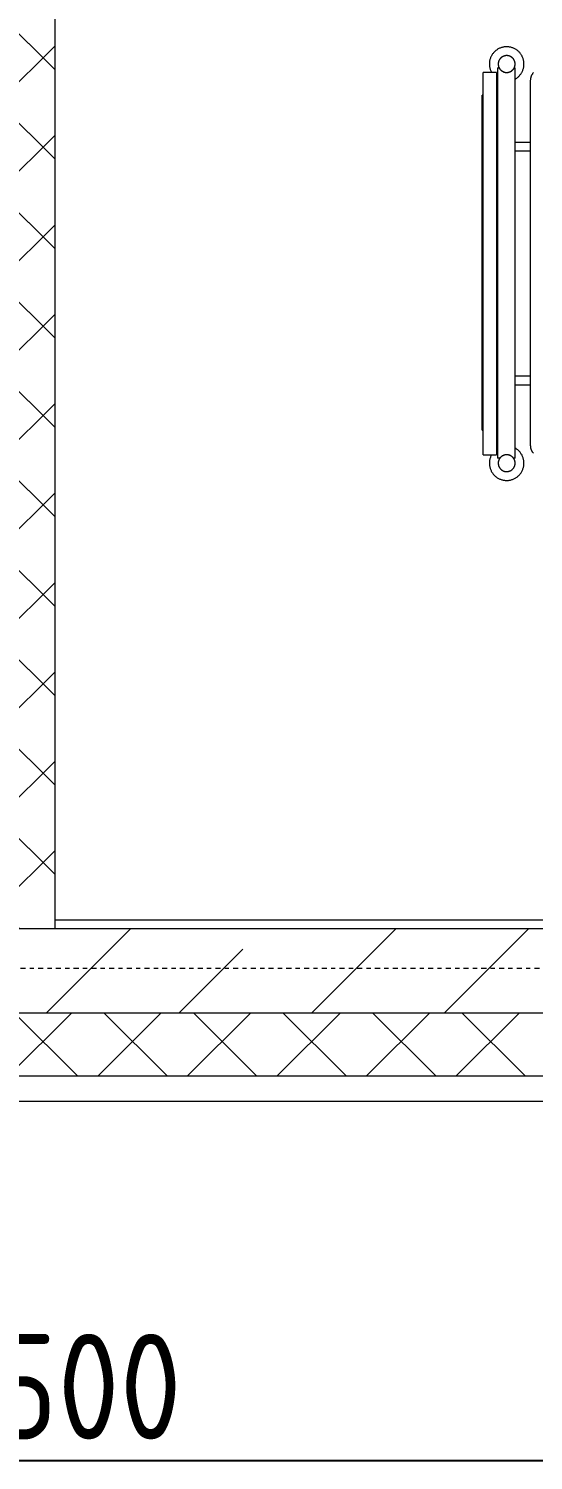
# Model space of a CAD drawing. Header units: millimetres. Extents: x -174154 to -170572, y -111302 to -109817.
# Drawn here: x -170882.79 to -170870.83, y -110945.43 to -110911.47 of the extents above; entities that cross this region are included whole.
import ezdxf

# ---------------------------------------------------------------- set-up
doc = ezdxf.new("R2010")
doc.units = ezdxf.units.MM
doc.linetypes.add('ACAD_ISO02W100', pattern=[15, 12, -3])
doc.linetypes.add('ADSK_Линия сетки', pattern=[21, 12, -3, 3, -3])
doc.layers.get('Defpoints').update_dxf_attribs({"color": 70})
for name, color, linetype, lineweight in [('!Подложка', 252, 'ACAD_ISO02W100', 25), ('Оси', 7, 'Continuous', 9), ('Размеры', 7, 'Continuous', 9), ('Специальное оборудование', 7, 'Continuous', 18), ('Стены разрез', 7, 'Continuous', 40), ('Стены штриховка', 7, 'Continuous', 18)]:
    doc.layers.add(name, color=color, linetype=linetype, lineweight=lineweight)
doc.styles.add('GOST Common', font='GOST Common.ttf', dxfattribs={"width": 0.9, "height": 250})
doc.dimstyles.new('ADSK_Проверочный', dxfattribs={"dimscale": 304.8, "dimtxt": 251.4287490705518, "dimasz": 0.4639107611548557, "dimexe": 0.4921259842519685, "dimexo": 0.4921259842519685, "dimgap": 0.1640419947506562, "dimtad": 1, "dimdec": 0, "dimdsep": 46, "dimtxsty": 'GOST Common', "dimblk1": 'OBLIQUE', "dimblk2": 'OBLIQUE', "dimsah": 1, "dimcen": 0.09, "dimazin": 0, "dimtfac": 1, "dimtdec": 4, "dimtix": 1, "dimtmove": 0, "dimatfit": 3, "dimfxl": 1, "dimtvp": 1, "dimtolj": 1, "dimtzin": 0, "dimarcsym": 2})
pattern_1 = [(45, (30280.00000000015, 12304.99999999978), (-106.0660171779821, 106.0660171779821), []), (135, (30280.00000000015, 12304.99999999978), (-106.0660171779821, -106.0660171779821), [])]

# ---------------------------------------------------------------- blocks, each defined once
blk = doc.blocks.new('Medical_All_ARJO_Enterprise-8000_Patient-Bed - Citadel-V1-В_АР_ПЭ_03 Этаж')
at = {"layer": 'Специальное оборудование'}
for p, q in [((-1222.852240821365, 453.4375190734741), (-1254.852240821362, 453.4375190734828)), ((-1254.852240821338, 387.2318785146137), (-1254.852240821338, 453.4375190734858)), ((-1222.852240821338, 453.4375190734858), (-1222.852240821338, 387.231878514614)), ((-1220.693965882718, 464.4726514816212), (-1220.693965882714, -461.4300522533547)), ((-1220.693965882691, 464.4726514816284), (-1216.684868080073, 464.4726514816284)), ((-1180.928429325434, 464.4726514816284), (-1178.871644628502, 464.4726514816284)), ((-1178.871644628527, -461.4300522533547), (-1178.871644628527, 464.4726514816212)), ((-1222.320969060478, 439.850644373088), (-1220.959044118314, 438.9371882602376)), ((-1142.75897634957, 434.4726549386943), (-1142.75897634957, -431.5273510217726)), ((-1254.852240821362, 399.634945024763), (-1256.852240821361, 399.634945024763)), ((-1256.852240821338, 384.6349450247641), (-1256.852240821338, 399.6349450247642)), ((-1256.852240821338, 399.6349450247642), (-1256.852240821338, 395.2415467425625)), ((-1256.852240821339, -380.365054975236), (-1256.852240821338, 384.6349450247642)), ((-1254.852240821339, -387.2318785145262), (-1254.852240821338, 387.2318785146114)), ((-1222.852240821338, 387.2318785146575), (-1222.852240821339, -387.2318785144801)), ((-1142.520457133597, 287.2392910622868), (-1178.871644628527, 287.2392910622868)), ((-1178.871644628527, 267.2392910623), (-1142.520457133597, 267.2392910623)), ((-1142.387793016481, -267.2392910623), (-1178.871644628527, -267.2392910623)), ((-1178.871644628527, -287.2392910623041), (-1142.403943200145, -287.2392910623041)), ((-1256.852240821339, -395.3650549752359), (-1256.852240821339, -380.365054975236)), ((-1256.852240821339, -390.9716566930341), (-1256.852240821339, -395.3650549752359)), ((-1256.852240821361, -395.3650549752468), (-1254.852240821362, -395.3650549752468)), ((-1254.852240821339, -453.437519073486), (-1254.852240821339, -387.231878514524)), ((-1222.852240821339, -387.2318785145235), (-1222.852240821339, -453.4375190734861)), ((-1221.590314598927, -439.3507767617725), (-1222.852240821365, -440.2312658435763)), ((-1254.852240821362, -453.4375190734914), (-1222.852240821365, -453.4375190734914)), ((-1214.801036333184, -461.4300522533539), (-1220.693965882691, -461.4300522533539)), ((-1178.871644628502, -461.4300522533539), (-1182.812261072323, -461.4300522533539))]:
    blk.add_line(p, q, dxfattribs=at)
at = {"layer": 'Специальное оборудование', "flags": 128}
for points in [[(-1157.806647083421, 473.4374999999952), (-1157.839442711618, 475.0770627664009), (-1157.937777130193, 476.7140025821415), (-1158.101493025059, 478.3457006927054), (-1158.330328485705, 479.9695467291742), (-1158.623917424208, 481.5829428843125), (-1158.981790160903, 483.183308068439), (-1159.403374175746, 484.7680820386499), (-1159.887995024248, 486.3347294946556), (-1160.43487741643, 487.8807441347332), (-1161.043146457133, 489.4036526652627), (-1161.711829045644, 490.901018757446), (-1162.439855432463, 492.3704469449784), (-1163.226060930686, 493.8095864562117), (-1164.069187779218, 495.2161349749343), (-1164.967887154967, 496.5878423235486), (-1165.920721330643, 497.9225140629291), (-1166.926165974822, 499.2180150029903), (-1167.982612590559, 500.4722726186046), (-1169.088371088632, 501.6832803651332), (-1170.241672491327, 502.8491008885381), (-1171.44067176242, 503.9678691246435), (-1172.683450758862, 505.0377952829453), (-1173.968021299358, 506.0571677098507), (-1175.292328345071, 507.0243556268939), (-1176.65425328724, 507.9378117397615), (-1178.051617336482, 508.7960747135106), (-1179.482185008407, 509.5977715104867), (-1180.943667699908, 510.3416195868123), (-1182.433727350447, 511.0264289442722), (-1183.949980182444, 511.6511040339597), (-1185.490000514823, 512.2146455089877), (-1187.051324643572, 512.7161518232253), (-1188.631454783146, 513.154820673538), (-1190.227863062395, 513.5299502833578), (-1191.837995568629, 513.8409405253221), (-1193.459276433307, 514.0872938813781), (-1195.089111952907, 514.2686162387247), (-1196.724894738275, 514.3846175202583), (-1198.364007885904, 514.4351121486889), (-1200.003829164413, 514.4200193433672), (-1201.641735209568, 514.3393632495626), (-1203.275105721099, 514.1932728998331), (-1204.901327654618, 513.981982007555), (-1206.517799401948, 513.7058285930984), (-1208.121934953115, 513.3652544430009), (-1209.711168033433, 512.9608044032793), (-1211.282956209, 512.4931255076872), (-1212.834784954024, 511.9629659427102), (-1214.364171673556, 511.3711738505566), (-1215.8686696751, 510.7186959723244), (-1217.345872082786, 510.006576133434), (-1218.793415687893, 509.2359535737174), (-1220.208984729436, 508.4080611248834), (-1221.590314598927, 507.5242232382267), (-1222.935195463238, 506.585853865838), (-1224.241475799884, 505.5944541985468), (-1225.507065838979, 504.5516102643126), (-1226.729940906441, 503.4589903909803), (-1227.908144663029, 502.3183425372645), (-1229.03979223407, 501.1314914964134), (-1230.123073224855, 499.900335976895), (-1231.156254616882, 498.6268455649197), (-1232.137683540326, 497.3130575734789), (-1233.065789918277, 495.9610737831058), (-1233.939088978508, 494.5730570794514), (-1234.756183628821, 493.1512279931514), (-1235.515766692075, 491.6978611474336), (-1236.216622997408, 490.2152816192158), (-1236.857631324237, 488.7058612194663), (-1237.437766195985, 487.1720146988545), (-1237.956099520602, 485.6161958845925), (-1238.411802075356, 484.0408937548942), (-1238.804144833361, 482.4486284571341), (-1239.132500129901, 480.8419472761084), (-1239.396342666542, 479.2234205589799), (-1239.595250351518, 477.5956376032076), (-1239.728904974963, 475.9612025142941), (-1239.797092717984, 474.3227300397352), (-1239.806650322132, 473.4374999999952)], [(-1178.806667776262, 473.4374999999952), (-1178.822665627784, 474.2372859209926), (-1178.870633589208, 475.0357923551329), (-1178.950494922022, 475.8317418624464), (-1179.06212186513, 476.6238610935243), (-1179.205335839237, 477.4108828265824), (-1179.37990773254, 478.1915479947269), (-1179.585558267241, 478.9646077002174), (-1179.821958446357, 479.7288252124341), (-1180.088730080034, 480.4829779463983), (-1180.385446390563, 481.2258594186027), (-1180.711632695147, 481.9562811771581), (-1181.066767165278, 482.6730747030906), (-1181.450281661559, 483.3750932796304), (-1181.861562642614, 484.0612138268405), (-1182.299952146611, 484.7303386981964), (-1182.764748843852, 485.381397436642), (-1183.255209158782, 486.0133484870959), (-1183.770548459517, 486.6251808626638), (-1184.309942313109, 487.2159157620779), (-1184.872527804456, 487.7846081355054), (-1185.457404916796, 488.3303481964737), (-1186.0636379715, 488.8522628773043), (-1186.690257125012, 489.3495172258299), (-1187.336259920356, 489.8213157411753), (-1188.000612890861, 490.2669036463695), (-1188.682253213506, 490.6855680958114), (-1189.380090409178, 491.076639315685), (-1190.09300808723, 491.4394916754782), (-1190.819865731451, 491.7735446888028), (-1191.559500524668, 492.0782639421139), (-1192.310729208996, 492.3531619495942), (-1193.0723499788, 492.5977989330784), (-1193.843144403299, 492.8117835255873), (-1194.621879375859, 492.9947733974158), (-1195.407309086639, 493.1464758038041), (-1196.198177015647, 493.2666480532641), (-1196.993217942915, 493.3550978958353), (-1197.791159972552, 493.4116838306279), (-1198.590726567532, 493.4363153322194), (-1199.390638591867, 493.4289529954735), (-1200.189616356955, 493.3896085985455), (-1200.986381668819, 493.318345084092), (-1201.779659872917, 493.2152764585216), (-1202.568181893355, 493.0805676096395), (-1203.350686263105, 492.9144340428874), (-1204.125921142099, 492.7171415365324), (-1204.89264631991, 492.4890057164816), (-1205.649635199809, 492.2303915513886), (-1206.395676761072, 491.9417127687544), (-1207.12957749635, 491.6234311930355), (-1207.850163321021, 491.2760560068775), (-1208.556281451482, 490.9001429364523), (-1209.246802249357, 490.496293362511), (-1209.92062102867, 490.0651533581914), (-1210.576659823119, 489.6074126555382), (-1211.213869110574, 489.1238035420442), (-1211.83122949211, 488.6150996891181), (-1212.427753322812, 488.0821149144015), (-1213.002486291804, 487.5257018798254), (-1213.554508948934, 486.9467507275786), (-1214.082938175714, 486.3461876559899), (-1214.586928598105, 485.7249734378541), (-1215.065673938949, 485.0841018834021), (-1215.518408307814, 484.4245982504175), (-1215.9444074263, 483.7475176040226), (-1216.342989786687, 483.0539431288086), (-1216.713517742233, 482.3449843959885), (-1217.055398527238, 481.6217755883011), (-1217.368085205385, 480.8854736855492), (-1217.651077544686, 480.1372566137209), (-1217.903922817775, 479.3783213605226), (-1218.126216526145, 478.6098820604461), (-1218.317603047286, 477.8331680524599), (-1218.477776203589, 477.0494219132801), (-1218.606479752181, 476.2598974695463), (-1218.703507794827, 475.4658577919366), (-1218.768705107365, 474.6685731745547), (-1218.801967387999, 473.8693191026997), (-1218.806629629296, 473.4374999999952)], [(-1239.806650322132, 473.4374999999952), (-1239.773854693935, 471.7979372335896), (-1239.675520275361, 470.160997417849), (-1239.511804380494, 468.5292993072937), (-1239.282968919848, 466.9054532708163), (-1238.989379981345, 465.2920571156866), (-1238.631507244651, 463.6916919315602), (-1238.209923229807, 462.1069179613493), (-1237.725302381305, 460.5402705053435), (-1237.178419989123, 458.9942558652573), (-1236.57015094842, 457.4713473347365), (-1235.901468359906, 455.9739812425445), (-1235.173441973086, 454.5045530550121)], [(-1218.806629629296, 473.4374999999952), (-1218.79063177777, 472.6377140789979), (-1218.742663816345, 471.8392076448663), (-1218.662802483535, 471.0432581375441), (-1218.551175540427, 470.2511389064662), (-1218.407961566317, 469.4641171734168), (-1218.233389673017, 468.6834520052722), (-1218.027739138317, 467.9103922997818), (-1217.791338959196, 467.1461747875564), (-1217.524567325524, 466.3920220535923), (-1217.227851014994, 465.6491405813878), (-1216.901664710411, 464.9187188228237), (-1216.546530240275, 464.2019252969086), (-1216.163015743995, 463.4999067203514), (-1215.751734762935, 462.81378617315), (-1215.313345258942, 462.1446613017941), (-1214.848548561701, 461.4936025633485), (-1214.358088246776, 460.8616515129033), (-1213.842748946041, 460.2498191373354), (-1213.303355092449, 459.6590842379213), (-1212.740769601097, 459.0903918644938), (-1212.155892488762, 458.5446518035168), (-1211.549659434058, 458.0227371226948), (-1210.923040280545, 457.5254827741692), (-1210.277037485202, 457.0536842588151), (-1209.612684514693, 456.6080963536296), (-1208.931044192052, 456.1894319041877), (-1208.23320699638, 455.7983606843141), (-1207.520289318328, 455.435508324521), (-1206.793431674107, 455.1014553111964), (-1206.053796880885, 454.7967360578853), (-1205.302568196553, 454.5218380504049), (-1204.540947426758, 454.2772010669121), (-1203.770153002254, 454.0632164744032), (-1202.991418029694, 453.8802266025833), (-1202.205988318919, 453.7285241961951), (-1201.415120389906, 453.6083519467264), (-1200.620079462643, 453.5199021041638), (-1199.822137433006, 453.4633161693713), (-1199.022570838026, 453.4386846677711), (-1198.222658813691, 453.446047004517), (-1197.423681048595, 453.485391401445), (-1196.626915736739, 453.5566549159071), (-1195.833637532637, 453.6597235414775), (-1195.045115512203, 453.7944323903509), (-1194.262611142453, 453.9605659571031), (-1193.487376263459, 454.1578584634581), (-1192.720651085644, 454.3859942835175), (-1191.963662205744, 454.6446084486105), (-1191.217620644481, 454.9332872312447), (-1190.483719909204, 455.251568806955), (-1189.763134084537, 455.598943993113), (-1189.057015954075, 455.9748570635382), (-1188.366495156196, 456.3787066374882), (-1187.692676376887, 456.8098466417991), (-1187.036637582439, 457.2675873444523), (-1186.399428294979, 457.7511964579462), (-1185.782067913448, 458.2599003108811), (-1185.185544082746, 458.7928850855977), (-1184.610811113754, 459.3492981201564), (-1184.05878845662, 459.9282492724119), (-1183.530359229844, 460.5288123440006), (-1183.026368807449, 461.1500265621451), (-1182.547623466609, 461.7908981165884), (-1182.094889097739, 462.450401749573), (-1181.668889979258, 463.1274823959765), (-1181.270307618866, 463.8210568711819), (-1180.899779663325, 464.530015604002), (-1180.55789887832, 465.2532244116981), (-1180.245212200173, 465.9895263144413), (-1179.962219860867, 466.7377433862696), (-1179.709374587783, 467.4966786394766), (-1179.487080879408, 468.2651179395444), (-1179.295694358271, 469.0418319475306), (-1179.135521201964, 469.8255780867104), (-1179.006817653376, 470.6151025304529), (-1178.909789610731, 471.4091422080538), (-1178.844592298193, 472.2064268254445), (-1178.811330017559, 473.0056808972908), (-1178.806667776262, 473.4374999999952)], [(-1178.819881717661, 437.6390464262731), (-1177.404312676117, 438.4669388751157), (-1176.022982806627, 439.3507767617725), (-1174.678101942316, 440.2891461341525), (-1173.37182160567, 441.2805458014437), (-1172.106231566574, 442.3233897356779), (-1170.883356499112, 443.4160096090102), (-1169.705152742525, 444.556657462726), (-1168.573505171483, 445.7435085035858), (-1167.490224180699, 446.9746640230954), (-1166.457042788672, 448.2481544350708), (-1165.475613865223, 449.5619424265115), (-1164.547507487277, 450.9139262168846), (-1163.674208427045, 452.3019429205391), (-1162.857113776733, 453.7237720068391), (-1162.097530713478, 455.1771388525569), (-1161.396674408145, 456.6597183807833), (-1160.755666081316, 458.1691387805242), (-1160.175531209569, 459.702985301136), (-1159.657197884951, 461.258804115398), (-1159.201495330193, 462.8341062450877), (-1158.809152572192, 464.4263715428564), (-1158.480797275653, 466.0330527238821), (-1158.216954739008, 467.6515794410192), (-1158.018047054036, 469.2793623967829), (-1157.88439243059, 470.9137974856964), (-1157.816204687569, 472.552269960264), (-1157.806647083421, 473.4374999999952)], [(-1135.19629769952, 453.1143761521267), (-1135.926414378268, 452.3319000883805), (-1136.624656344748, 451.5208530421693), (-1137.289906560751, 450.6825325157425), (-1137.92110076785, 449.8182796431147), (-1138.517229189966, 448.9294770445175), (-1139.077338148786, 448.0175466145167), (-1139.600531589459, 447.0839472472558), (-1140.08597251409, 446.1301725025563), (-1140.532884320755, 445.1577482165671), (-1140.940552045895, 444.1682300606963), (-1141.308323508123, 443.1632010529137), (-1141.635610351552, 442.1442690252284), (-1141.921888987036, 441.1130640515321), (-1142.166701429846, 440.0712358397954), (-1142.369656032289, 439.020451092913), (-1142.530428110295, 437.9623908423382), (-1142.648760462836, 436.8987477587515), (-1142.724463783393, 435.8312234441921), (-1142.757416962801, 434.7615257098329), (-1142.75897634957, 434.4726549386943)], [(-1157.806647083421, -473.4375000000126), (-1157.839442711618, -471.7979372335983), (-1157.937777130193, -470.1609974178577), (-1158.101493025059, -468.5292993073111), (-1158.330328485705, -466.9054532708336), (-1158.623917424208, -465.2920571156866), (-1158.981790160903, -463.6916919315688), (-1159.403374175746, -462.1069179613665), (-1159.887995024248, -460.5402705053522), (-1160.43487741643, -458.9942558652747), (-1161.043146457133, -457.4713473347538), (-1161.711829045648, -455.9739812425532), (-1162.439855432463, -454.5045530550207), (-1163.226060930686, -453.0654135437874), (-1164.069187779218, -451.6588650250649), (-1164.967887154967, -450.2871576764505), (-1165.920721330643, -448.9524859370787), (-1166.926165974822, -447.6569849970175), (-1167.982612590559, -446.4027273813945), (-1169.088371088632, -445.191719634866), (-1170.241672491327, -444.0258991114783), (-1171.440671762424, -442.9071308753643), (-1172.683450758862, -441.8372047170539), (-1173.968021299358, -440.8178322901571), (-1175.292328345071, -439.8506443731053), (-1176.65425328724, -438.9371882602463), (-1178.051617336482, -438.0789252864972)], [(-1142.75897634957, -431.5273510217726), (-1142.737573672626, -432.5973421807678), (-1142.673399881503, -433.6656215821716), (-1142.566557640581, -434.7304802068078), (-1142.417217874654, -435.7902145080506), (-1142.225619495492, -436.8431291370808), (-1141.99206901963, -437.8875396550957), (-1141.716940078, -438.9217752280712), (-1141.400672818219, -439.9441812997025), (-1141.043773200443, -440.9531222383907), (-1140.646812187923, -441.9469839538478), (-1140.210424833597, -442.9241764793543), (-1139.735309264141, -443.8831365153183), (-1139.222225563114, -444.8223299302653), (-1138.671994554991, -445.7402542150576), (-1138.085496492002, -446.6354408866595), (-1137.463669645929, -447.5064578373785), (-1136.807508807092, -448.3519116258836), (-1136.118063692848, -449.170449706464), (-1135.396437268311, -449.9607625928149)], [(-1234.756183628821, -453.7237720068478), (-1235.515766692075, -455.1771388525742), (-1236.216622997408, -456.659718380792), (-1236.857631324237, -458.1691387805329), (-1237.437766195985, -459.7029853011447), (-1237.956099520607, -461.2588041154153), (-1238.411802075356, -462.834106245105), (-1238.804144833361, -464.4263715428737), (-1239.132500129901, -466.0330527238908), (-1239.396342666546, -467.6515794410279), (-1239.595250351518, -469.2793623967915), (-1239.728904974963, -470.9137974857051), (-1239.797092717984, -472.5522699602813), (-1239.806650322132, -473.4375000000126)], [(-1239.806650322132, -473.4375000000126), (-1239.773854693935, -475.0770627664095), (-1239.675520275361, -476.7140025821501), (-1239.511804380494, -478.3457006927054), (-1239.282968919848, -479.9695467291829), (-1238.989379981345, -481.5829428843211), (-1238.631507244651, -483.1833080684477), (-1238.209923229807, -484.7680820386499), (-1237.725302381305, -486.3347294946556), (-1237.178419989123, -487.8807441347418), (-1236.57015094842, -489.4036526652714), (-1235.901468359906, -490.9010187574633), (-1235.173441973086, -492.3704469449957), (-1234.387236474867, -493.8095864562291), (-1233.544109626336, -495.2161349749429), (-1232.645410250586, -496.587842323566), (-1231.69257607491, -497.9225140629291), (-1230.687131430732, -499.218015002999), (-1229.630684814995, -500.4722726186133), (-1228.524926316921, -501.6832803651505), (-1227.371624914226, -502.8491008885381), (-1226.17262564313, -503.9678691246522), (-1224.929846646691, -505.0377952829626), (-1223.645276106195, -506.0571677098507), (-1222.320969060478, -507.0243556269112), (-1220.959044118314, -507.9378117397702), (-1219.561680069068, -508.7960747135193), (-1218.131112397147, -509.5977715104867), (-1216.669629705645, -510.3416195868209), (-1215.179570055106, -511.0264289442722), (-1213.66331722311, -511.6511040339684), (-1212.123296890726, -512.2146455089963), (-1210.561972761982, -512.7161518232253), (-1208.981842622408, -513.1548206735466), (-1207.385434343158, -513.5299502833665), (-1205.775301836925, -513.8409405253308), (-1204.154020972246, -514.0872938813953), (-1202.524185452642, -514.2686162387421), (-1200.888402667274, -514.3846175202669), (-1199.249289519645, -514.4351121486975), (-1197.609468241141, -514.4200193433672), (-1195.971562195986, -514.3393632495712), (-1194.338191684454, -514.1932728998331), (-1192.711969750935, -513.9819820075636), (-1191.095498003605, -513.7058285931071), (-1189.491362452438, -513.3652544430183), (-1187.90212937212, -512.9608044032881), (-1186.330341196553, -512.4931255076958), (-1184.778512451529, -511.9629659427275), (-1183.249125731993, -511.3711738505652), (-1181.744627730454, -510.7186959723417), (-1180.267425322763, -510.0065761334513), (-1178.819881717661, -509.2359535737261), (-1177.404312676117, -508.4080611248834), (-1176.022982806627, -507.524223238244), (-1174.678101942316, -506.5858538658553), (-1173.37182160567, -505.5944541985555), (-1172.106231566574, -504.5516102643213), (-1170.883356499112, -503.458990390989), (-1169.705152742525, -502.3183425372731), (-1168.573505171483, -501.1314914964221), (-1167.490224180699, -499.9003359769037), (-1166.457042788672, -498.6268455649371), (-1165.475613865223, -497.3130575734963), (-1164.547507487277, -495.9610737831145), (-1163.674208427045, -494.57305707946), (-1162.857113776733, -493.1512279931687), (-1162.097530713478, -491.6978611474423), (-1161.396674408145, -490.2152816192158), (-1160.755666081316, -488.7058612194836), (-1160.175531209569, -487.1720146988632), (-1159.657197884951, -485.6161958846012), (-1159.201495330193, -484.0408937549115), (-1158.809152572192, -482.4486284571428), (-1158.480797275653, -480.8419472761171), (-1158.216954739008, -479.2234205589886), (-1158.018047054036, -477.5956376032163), (-1157.88439243059, -475.9612025143114), (-1157.816204687569, -474.3227300397352), (-1157.806647083421, -473.4375000000126)], [(-1178.806667776262, -473.4375000000126), (-1178.822665627788, -472.6377140790152), (-1178.870633589208, -471.8392076448749), (-1178.950494922022, -471.0432581375528), (-1179.06212186513, -470.2511389064749), (-1179.205335839237, -469.4641171734254), (-1179.379907732536, -468.6834520052896), (-1179.585558267241, -467.9103922997905), (-1179.821958446357, -467.1461747875651), (-1180.088730080034, -466.392022053601), (-1180.385446390563, -465.649140581405), (-1180.711632695147, -464.918718822841), (-1181.066767165278, -464.2019252969086), (-1181.450281661563, -463.4999067203687), (-1181.861562642614, -462.8137861731586), (-1182.299952146611, -462.1446613018027), (-1182.764748843852, -461.4936025633572), (-1183.255209158782, -460.8616515129119), (-1183.770548459517, -460.249819137344), (-1184.309942313109, -459.6590842379299), (-1184.872527804456, -459.0903918644938), (-1185.457404916796, -458.5446518035255), (-1186.0636379715, -458.0227371227122), (-1186.690257125012, -457.5254827741692), (-1187.336259920356, -457.0536842588238), (-1188.000612890861, -456.6080963536296), (-1188.682253213506, -456.1894319041877), (-1189.380090409178, -455.7983606843141), (-1190.093008087226, -455.4355083245296), (-1190.819865731451, -455.1014553111964), (-1191.559500524668, -454.7967360579026), (-1192.310729208996, -454.5218380504136), (-1193.072349978795, -454.2772010669208), (-1193.843144403299, -454.0632164744119), (-1194.621879375859, -453.8802266025833), (-1195.407309086639, -453.7285241961951), (-1196.198177015647, -453.6083519467351), (-1196.993217942915, -453.5199021041725), (-1197.791159972552, -453.4633161693799), (-1198.590726567532, -453.4386846677798), (-1199.390638591867, -453.4460470045343), (-1200.189616356955, -453.4853914014537), (-1200.986381668819, -453.5566549159158), (-1201.779659872917, -453.6597235414862), (-1202.568181893355, -453.7944323903596), (-1203.350686263105, -453.9605659571117), (-1204.125921142099, -454.1578584634754), (-1204.89264631991, -454.3859942835175), (-1205.649635199809, -454.6446084486192), (-1206.395676761077, -454.9332872312534), (-1207.12957749635, -455.2515688069636), (-1207.850163321021, -455.5989439931303), (-1208.556281451482, -455.9748570635468), (-1209.246802249357, -456.3787066374968), (-1209.92062102867, -456.8098466418077), (-1210.576659823119, -457.2675873444609), (-1211.21386911057, -457.7511964579549), (-1211.83122949211, -458.2599003108811), (-1212.427753322812, -458.792885085615), (-1213.002486291804, -459.3492981201737), (-1213.554508948934, -459.9282492724205), (-1214.082938175714, -460.5288123440093), (-1214.586928598105, -461.1500265621451), (-1215.065673938949, -461.7908981165971), (-1215.518408307814, -462.4504017495902), (-1215.9444074263, -463.1274823959852), (-1216.342989786687, -463.8210568711992), (-1216.713517742233, -464.5300156040192), (-1217.055398527238, -465.2532244117154), (-1217.368085205385, -465.9895263144586), (-1217.651077544686, -466.7377433862783), (-1217.903922817775, -467.4966786394853), (-1218.126216526145, -468.2651179395617), (-1218.317603047286, -469.0418319475478), (-1218.477776203589, -469.8255780867191), (-1218.606479752181, -470.6151025304529), (-1218.703507794827, -471.4091422080712), (-1218.768705107365, -472.2064268254531), (-1218.801967387999, -473.0056808972995), (-1218.806629629296, -473.4375000000126)], [(-1218.806629629296, -473.4375000000126), (-1218.79063177777, -474.2372859210013), (-1218.742663816345, -475.0357923551416), (-1218.662802483535, -475.831741862455), (-1218.551175540423, -476.6238610935416), (-1218.407961566317, -477.4108828265911), (-1218.233389673017, -478.1915479947269), (-1218.027739138317, -478.9646077002174), (-1217.791338959196, -479.7288252124514), (-1217.524567325524, -480.4829779464155), (-1217.227851014994, -481.2258594186114), (-1216.901664710411, -481.9562811771755), (-1216.54653024028, -482.6730747030992), (-1216.163015743995, -483.3750932796478), (-1215.751734762935, -484.0612138268492), (-1215.313345258942, -484.7303386982138), (-1214.848548561701, -485.3813974366506), (-1214.358088246776, -486.0133484871046), (-1213.842748946041, -486.6251808626725), (-1213.303355092449, -487.2159157620779), (-1212.740769601093, -487.7846081355227), (-1212.155892488762, -488.3303481964823), (-1211.549659434058, -488.852262877313), (-1210.923040280545, -489.3495172258386), (-1210.277037485202, -489.8213157411927), (-1209.612684514693, -490.2669036463869), (-1208.931044192052, -490.6855680958201), (-1208.23320699638, -491.0766393157024), (-1207.520289318328, -491.4394916754782), (-1206.793431674107, -491.7735446888114), (-1206.053796880885, -492.0782639421139), (-1205.302568196553, -492.3531619496029), (-1204.540947426758, -492.5977989330871), (-1203.770153002258, -492.8117835255959), (-1202.991418029694, -492.9947733974332), (-1202.205988318919, -493.1464758038214), (-1201.415120389906, -493.2666480532727), (-1200.620079462643, -493.355097895844), (-1199.822137433006, -493.4116838306365), (-1199.022570838026, -493.436315332228), (-1198.222658813691, -493.4289529954822), (-1197.423681048599, -493.3896085985628), (-1196.626915736739, -493.3183450841007), (-1195.833637532637, -493.2152764585216), (-1195.045115512203, -493.0805676096568), (-1194.262611142453, -492.9144340429048), (-1193.487376263459, -492.7171415365411), (-1192.720651085648, -492.4890057164903), (-1191.963662205744, -492.2303915513973), (-1191.217620644481, -491.9417127687631), (-1190.483719909204, -491.6234311930529), (-1189.763134084537, -491.2760560068862), (-1189.057015954075, -490.9001429364696), (-1188.366495156196, -490.4962933625197), (-1187.692676376887, -490.0651533582001), (-1187.036637582439, -489.6074126555555), (-1186.399428294983, -489.1238035420616), (-1185.782067913448, -488.6150996891267), (-1185.185544082746, -488.0821149144015), (-1184.610811113754, -487.5257018798428), (-1184.05878845662, -486.9467507275959), (-1183.530359229844, -486.3461876559985), (-1183.026368807449, -485.7249734378628), (-1182.547623466609, -485.0841018834108), (-1182.094889097739, -484.4245982504262), (-1181.668889979258, -483.7475176040313), (-1181.270307618866, -483.0539431288173), (-1180.899779663325, -482.3449843959972), (-1180.55789887832, -481.6217755883097), (-1180.245212200173, -480.8854736855579), (-1179.962219860867, -480.1372566137382), (-1179.709374587783, -479.3783213605312), (-1179.487080879408, -478.6098820604548), (-1179.295694358271, -477.8331680524686), (-1179.135521201964, -477.0494219132887), (-1179.006817653376, -476.2598974695549), (-1178.909789610731, -475.4658577919453), (-1178.844592298193, -474.6685731745547), (-1178.811330017559, -473.8693191027083), (-1178.806667776262, -473.4375000000126)]]:
    blk.add_lwpolyline(points, dxfattribs=at)
at = {"layer": 'Специальное оборудование'}
for centre, radius, start, end in [((-1198.806648702753, 473.4375000000013), 19.99998092651459, 171.8082049438893, 179.9999999999995), ((-1198.806648702753, 473.4375000000013), 19.99998092651462, 127.6249522065705, 139.8199101714071), ((-1198.806648702753, 473.4375000000013), 19.99998092651471, 119.2040406425635, 126.5242913083327), ((-1198.806648702753, 473.4375000000013), 19.99998092651477, 78.41332780044813, 100.179240215985), ((-1198.806648702753, 473.4375000000013), 19.99998092651455, 37.39802698278194, 58.43802691517761), ((-1198.806648702753, 473.4375000000013), 19.99998092651457, 359.9999999999996, 8.191795063441756), ((-1198.806648702753, 473.4375000000013), 19.99998092651481, 180, 188.191795068514), ((-1198.806648702753, 473.4375000000013), 19.99998092651447, 217.3980269680597, 224.8931837387853), ((-1198.806648702753, 473.4375000000013), 19.99998092651464, 224.9999999999994, 238.4380269439916), ((-1198.806648702753, 473.4375000000013), 19.99998092651473, 233.5325207977552, 299.7852583849817), ((-1198.806648702753, 473.4375000000013), 19.99998092651446, 258.4133277791805, 269.108135484435), ((-1198.806648702753, 473.4375000000013), 19.99998092651442, 270.6715199565537, 280.1792403153633), ((-1198.806648702753, 473.4375000000013), 19.99998092651451, 287.5481680765095, 291.6072604864359), ((-1198.806648702753, 473.4375000000013), 19.99998092651452, 299.2040406799811, 306.5242912137383), ((-1198.806648702753, 473.4375000000013), 19.99998092651446, 307.6249521464102, 314.6323819780438), ((-1198.806648702753, 473.4375000000013), 19.99998092651453, 315.309704163036, 319.8199101373933), ((-1198.806648702753, 473.4375000000013), 19.99998092651438, 351.808204930407, 359.9999999999995), ((-1198.806648702753, -473.4375000000013), 19.9999809265148, 171.8082049656687, 179.9999999999997), ((-1198.806648702753, -473.4375000000013), 19.99998092651481, 180, 188.1917950124435), ((-1198.806648702753, -473.4375000000013), 19.99998092651464, 134.9999999999996, 142.6019729115831), ((-1198.806648702753, -473.4375000000013), 19.9999809265148, 121.5619730137293, 134.8883764774702), ((-1198.806648702753, -473.4375000000013), 19.99998092651473, 60.21474161501794, 126.4674792022445), ((-1198.806648702753, -473.4375000000013), 19.99998092651468, 90.89186451565851, 101.5808744447422), ((-1198.806648702753, -473.4375000000013), 19.99998092651473, 79.81016060508247, 89.3284800433645), ((-1198.806648702753, -473.4375000000013), 19.99998092651462, 68.39273874566983, 72.45183053167955), ((-1198.806648702753, -473.4375000000013), 19.99998092651465, 53.47570852585351, 60.79595888138765), ((-1198.806648702753, -473.4375000000013), 19.99998092651448, 44.99999999999983, 52.37504763990757), ((-1198.806648702753, -473.4375000000013), 19.99998092651449, 40.1800898699944, 44.91030573845314), ((-1198.806648702753, -473.4375000000013), 19.99998092651455, 359.9999999999996, 8.191795023252562), ((-1198.806648702753, -473.4375000000013), 19.99998092651451, 351.8082049604393, 359.9999999999995), ((-1198.806648702753, -473.4375000000013), 19.99998092651464, 220.1800898230661, 232.3750478356778), ((-1198.806648702753, -473.4375000000013), 19.99998092651459, 233.4757087594678, 240.7959591833582), ((-1198.806648702753, -473.4375000000013), 19.99998092651455, 259.8101608928752, 281.5808744506311), ((-1198.806648702753, -473.4375000000013), 19.99998092651455, 301.5619730506161, 322.6019729355721)]:
    blk.add_arc(centre, radius, start, end, dxfattribs=at)
for points in [[(-1210.693965882691, 457.353628347799), (-1211.553552676457, 458.0023022638521), (-1213.172205412613, 459.3950753650157), (-1215.177693952078, 461.8142102814601), (-1216.22778244666, 463.5595514871677), (-1216.684868080073, 464.4726514816284)], [(-1210.693965882691, -457.353628347799), (-1211.485885180895, -457.9389224910392), (-1212.969379833673, -459.2165242390532), (-1214.2301190885, -460.6695682679942), (-1214.801036333185, -461.4300522533538)]]:
    blk.add_open_spline(points, degree=3, dxfattribs=at)
for points, knots in [([(-1180.928429325434, 464.4726514816284), (-1181.328150196762, 463.6632355805945), (-1182.028701929423, 462.4843015614874), (-1183.153352162511, 460.9595695988634), (-1184.098145946203, 459.8592965268272), (-1185.146265142306, 458.8036958873987), (-1186.674811275759, 457.4769789779958), (-1187.970229225395, 456.6106764532819), (-1188.871644628502, 456.0796507350272)], [0, 0, 0, 0, 0.25, 0.375, 0.5, 0.625, 0.75, 1, 1, 1, 1]), ([(-1182.812261072323, -461.4300522533539), (-1183.325402795089, -460.7465275113401), (-1184.175903458709, -459.7502902366273), (-1185.478749083805, -458.5047477199624), (-1186.886950443211, -457.3315225715829), (-1188.050524568029, -456.5496301098748), (-1188.871644628502, -456.0796507350273)], [0, 0, 0, 0, 0.3333333333333333, 0.5, 0.6666666666666666, 1, 1, 1, 1])]:
    blk.add_open_spline(points, degree=3, knots=knots, dxfattribs=at)
blk = doc.blocks.new('_Oblique')
at = {"color": 0, "linetype": 'ByBlock', "lineweight": -2}
blk.add_line((-0.5, -0.5), (0.5, 0.5), dxfattribs=at)
blk = doc.blocks.new('*D532')
at = {"layer": 'Defpoints', "color": 0, "transparency": 16777216}
for p in [(329.9999999999964, 314.9999999998436), (7830.000127035062, 314.9999999998199), (7830.000127035062, -851.8281875338507)]:
    blk.add_point(p, dxfattribs=at)
at = {"layer": 'Размеры', "color": 0, "lineweight": -2, "transparency": 16777216}
for p, q in [((329.9999999999964, 164.9999999998436), (329.9999999999963, -1001.828187533851)), ((7830.000127035062, 164.9999999998199), (7830.000127035062, -1001.828187533851)), ((329.9999999999963, -851.8281875338507), (7830.000127035062, -851.8281875338507))]:
    blk.add_line(p, q, dxfattribs=at)
at = {"layer": 'Размеры', "color": 0, "lineweight": -2, "transparency": 16777216, "xscale": 141.4, "yscale": 141.4, "zscale": 141.4, "rotation": 180}
blk.add_blockref('_Oblique', (329.9999999999963, -851.8281875338507), dxfattribs=at)
at = {"layer": 'Размеры', "color": 0, "lineweight": -2, "transparency": 16777216, "xscale": 141.4, "yscale": 141.4, "zscale": 141.4}
blk.add_blockref('_Oblique', (7830.000127035062, -851.8281875338507), dxfattribs=at)
at = {"layer": 'Размеры', "color": 0, "transparency": 16777216, "insert": (4080.000063517529, -676.8281875338507), "char_height": 250, "width": 756.8431497445762, "attachment_point": 5, "style": 'GOST Common'}
blk.add_mtext('\\A1;7500', dxfattribs=at)
blk = doc.blocks.new('A$C7b4e20c5')
at = {"layer": 'Стены разрез', "lineweight": 20, "true_color": 0x636466}
h = blk.add_hatch(dxfattribs=at)
h.set_pattern_fill('FP_1', color=251, style=0, pattern_type=2)
h.set_pattern_definition(pattern_1)
h.paths.add_polyline_path([(3954.999999999985, 409.99999999998), (4079.999999999978, 409.99999999998), (4079.999999999985, 4959.999999999899), (3954.999999999989, 4959.999999999899), (3954.999999999978, 429.9999999999854)])
h = blk.add_hatch(dxfattribs=at)
h.set_pattern_fill('FP_2', color=251, style=0, pattern_type=2)
h.set_pattern_definition([(45, (30280.00000000015, 12304.99999999978), (-314.3089642374204, 314.3089642374204), []), (45, (30594.30900000015, 12304.99999999978), (-314.3089642374204, 314.3089642374204), [555.625, -111.125, 3.353, -107.772])])
h.paths.add_polyline_path([(13641.12819182615, 209.9999999999472), (15029.99999999991, 209.9999999999472), (15029.99999999991, 409.9999999999454), (10900.01034354044, 409.9999999999545), (10900.01034354043, 209.9999999999563), (12138.85495140086, 209.9999999999563)])
h.paths.add_polyline_path([(9540.01034354043, 209.9999999999654), (9540.01034354043, 409.9999999999636), (6600.010343540423, 409.9999999999727), (6600.010343540423, 209.9999999999745), (9134.308470550255, 209.9999999999654)])
h.paths.add_polyline_path([(5240.010343540423, 209.9999999999745), (5240.01034354042, 409.9999999999727), (2320.010343540416, 409.9999999999891), (2320.010343540423, 209.9999999999909), (4627.488749274355, 209.9999999999745)])
h.paths.add_polyline_path([(496.2373381047837, 209.9999999999909), (960.0103435404235, 209.9999999999909), (960.0103435404235, 409.9999999999891), (209.9999999999673, 409.9999999999891), (209.9999999999673, 209.9999999999909)])
h = blk.add_hatch(dxfattribs=at)
h.set_pattern_fill('FP_1', color=251, style=0, pattern_type=2)
h.set_pattern_definition(pattern_1)
h.paths.add_polyline_path([(15029.99999999991, 59.99999999994725), (15029.99999999991, 209.9999999999472), (10900.01034354043, 209.9999999999563), (10900.01034354044, 79.99999999995998), (10835.01034354043, 79.99999999995998), (10835.01034354043, 59.99999999995634), (12138.85495140086, 59.99999999995634)])
h.paths.add_polyline_path([(9134.308470550255, 59.99999999996544), (9605.010343540456, 59.99999999996544), (9605.010343540456, 79.99999999995998), (9540.01034354043, 79.99999999995998), (9540.01034354043, 209.9999999999654), (6600.010343540423, 209.9999999999745), (6600.010343540427, 79.99999999996908), (6535.010343540423, 79.99999999996908), (6535.01034354042, 59.99999999997272)])
h.paths.add_polyline_path([(5305.010343540453, 59.99999999997272), (5305.010343540453, 79.99999999996908), (5240.010343540423, 79.99999999996908), (5240.010343540423, 209.9999999999745), (2320.010343540423, 209.9999999999909), (2320.010343540423, 79.99999999998545), (2255.01034354042, 79.99999999998545), (2255.01034354042, 59.99999999999091), (3125.215508849058, 59.99999999998181)])
h.paths.add_polyline_path([(59.9999999999709, 59.99999999999091), (1025.010343540449, 59.99999999999091), (1025.010343540449, 79.99999999998545), (960.0103435404235, 79.99999999998545), (960.0103435404235, 209.9999999999909), (59.9999999999709, 209.9999999999909)])
h.paths.add_polyline_path([(14215.01034354044, 104.9999999979882), (14165.01034354045, 104.9999999979882), (14165.01034354045, 114.9999999979937), (13115.01034354045, 114.9999999979937), (13115.01034354045, 104.9999999979882), (13065.01034354045, 104.9999999979973), (13065.01034354045, 154.9999999980027), (13115.01034354045, 154.9999999980027), (13115.01034354045, 134.9999999979991), (14165.01034354045, 134.9999999979991), (14165.01034354045, 154.9999999979937), (14215.01034354044, 154.9999999979937), (14215.01034354044, 121.966474973502)])
at = {"layer": 'Оси', "linetype": 'ADSK_Линия сетки'}
blk.add_line((32779.99999999999, 314.9999999997399), (-1856.358330931387, 314.9999999998527), dxfattribs=at)
at = {"layer": 'Стены разрез', "color": 251, "lineweight": 20, "true_color": 0x636466}
for p, q in [((4080.000000000004, 429.9999999999873), (4080.000000000011, 4872.499999999858)), ((5240.010343540445, 429.9999999999854), (4080.000000000004, 429.9999999999891)), ((2255.010343540442, -7.275957614183426e-12), (5305.010343540474, -1.637090463191271e-11))]:
    blk.add_line(p, q, dxfattribs=at)
at = {"layer": 'Стены штриховка', "color": 251, "lineweight": 20, "true_color": 0x636466}
for p, q in [((2320.010343540442, 409.9999999999927), (5240.010343540445, 409.9999999999854)), ((4080.000000000004, 409.9999999999891), (4080.000000000004, 429.9999999999891)), ((2320.010343540449, 209.9999999999927), (5240.010343540453, 209.9999999999818)), ((2255.010343540445, 59.99999999999272), (5305.010343540474, 59.99999999998181))]:
    blk.add_line(p, q, dxfattribs=at)
at = {"layer": 'Специальное оборудование', "color": 251, "lineweight": 20, "true_color": 0x636466}
blk.add_blockref('Medical_All_ARJO_Enterprise-8000_Patient-Bed - Citadel-V1-В_АР_ПЭ_03 Этаж', (6348.89470001373, 1987.189718721091), dxfattribs=at)
at = {"layer": 'Размеры'}
dim = blk.add_linear_dim(base=(7830.000127035062, -851.8281875338507), p1=(329.9999999999964, 314.9999999998436), p2=(7830.000127035062, 314.9999999998199), dimstyle='ADSK_Проверочный', override={"dimpost": '<>', "dimfxl": 7500.000127035066}, dxfattribs=at)
dim.commit()
dim.dimension.update_dxf_attribs({"geometry": '*D532', "text_midpoint": (4080.000063517529, -676.8281875338507)})

msp = doc.modelspace()

# ---------------------------------------------------------------- block references
at = {"layer": '!Подложка', "ltscale": 20, "xscale": 0.01, "yscale": 0.01, "zscale": 0.01}
msp.add_blockref('A$C7b4e20c5', (-170922.9627586185, -110936.9123824751), dxfattribs=at)

doc.saveas('drawing.dxf')
